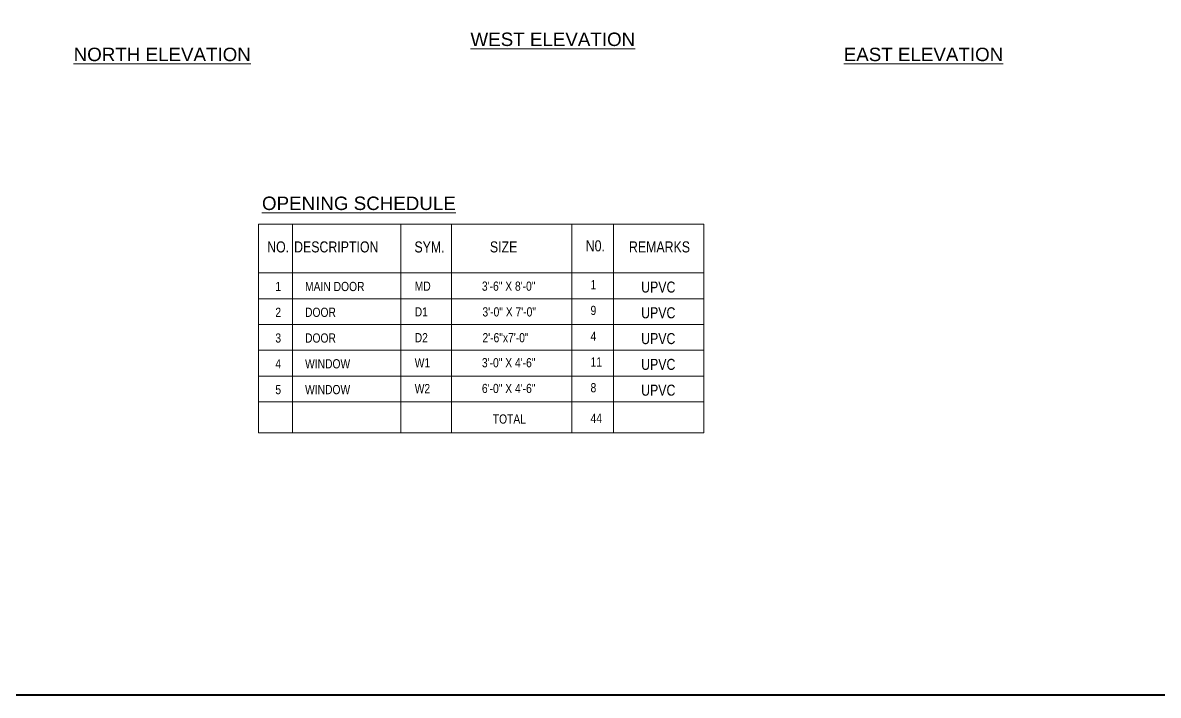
# Model space of a CAD drawing. Header units: inches. Extents: x 141029 to 166402, y -23568 to -18036.
# Drawn here: x 149937 to 151628, y -23568 to -22566 of the extents above; entities that cross this region are included whole.
import ezdxf

# ---------------------------------------------------------------- set-up
doc = ezdxf.new("R2010")
doc.units = ezdxf.units.IN
doc.header["$LTSCALE"] = 0.5
doc.header["$MEASUREMENT"] = 0
for name, color, linetype, lineweight in [('annotate', 7, 'Continuous', 9), ('Text-100.w', 254, 'Continuous', 9), ('wall', 1, 'Continuous', 40)]:
    doc.layers.add(name, color=color, linetype=linetype, lineweight=lineweight)
doc.styles.add('arial', font='arial.ttf')
doc.styles.add('DIM', font='arial.ttf', dxfattribs={"width": 0.8})

msp = doc.modelspace()

# ---------------------------------------------------------------- linework, layer by layer
at = {"layer": 'annotate'}
for p, q in [((150288.3, -22866), (150288.3, -23176.8)), ((150288.3, -22866), (150951.5, -22866)), ((150338.8, -22866), (150338.8, -23176.8)), ((150500.3, -22866), (150500.3, -23176.8)), ((150575.6, -22866), (150575.6, -23176.8)), ((150755, -22866), (150755, -23176.8)), ((150817.1, -22866), (150817.1, -23176.8)), ((150951.5, -22866), (150951.5, -23176.8)), ((150288.3, -22938.8), (150951.5, -22938.8)), ((150288.3, -22977.1), (150951.5, -22977.1)), ((150288.3, -23015.5), (150951.5, -23015.5)), ((150288.3, -23053.9), (150951.5, -23053.9)), ((150288.3, -23092.3), (150951.5, -23092.3)), ((150288.3, -23130.6), (150951.5, -23130.6)), ((150288.3, -23176.8), (150951.5, -23176.8))]:
    msp.add_line(p, q, dxfattribs=at)
at = {"layer": 'wall'}
msp.add_lwpolyline([(148612.2, -21209.9), (153617.8, -21209.9), (153617.8, -23567.6), (148612.2, -23567.6)], close=True, dxfattribs=at)

# ---------------------------------------------------------------- texts
at = {"layer": 'annotate', "style": 'DIM'}
for s, insert, char_height, attachment_point in [('NO.', (150301.1, -22891.8), 16.45, 1), ('{\\fArial|b0|i0|c0|p34;DESCRIPTION}', (150341.2, -22891.8), 16.448, 1), ('{\\fArial|b0|i0|c0|p34;SYM.}', (150520.4, -22891.9), 16.448, 1), ('{\\fArial|b0|i0|c0|p34;SIZE}', (150632.8, -22891.8), 16.448, 1), ('{\\fArial|b0|i0|c0|p34;N0.}', (150775.5, -22890.2), 16.448, 1), ('{\\fArial|b0|i0|c0|p34;REMARKS}', (150839.9, -22891.8), 16.448, 1), ('1', (150782.7, -22949.3), 13.7, 1), ('{\\fArial|b0|i0|c0|p34;1}', (150313.3, -22952.1), 13.706, 1), ('MAIN DOOR ', (150357.5, -22952.1), 13.71, 1), ('MD', (150520.8, -22951.6), 13.71, 1), ('3\'-6" X 8\'-0"', (150620.9, -22951.6), 13.706, 1), ('UPVC', (150858, -22951.6), 16.45, 1), ('{\\fArial|b0|i0|c0|p34;2}', (150313.3, -22990.5), 13.706, 1), ('{\\fArial|b0|i0|c0|p34;DOOR }', (150357.5, -22990.5), 13.706, 1), ('D1', (150520.8, -22989.9), 13.71, 1), ('3\'-0" X 7\'-0"', (150621.7, -22989.9), 13.706, 1), ('9', (150782.7, -22987.7), 13.7, 1), ('UPVC', (150858, -22989.9), 16.45, 1), ('{\\fArial|b0|i0|c0|p34;3}', (150313.3, -23028.8), 13.706, 1), ('{\\fArial|b0|i0|c0|p34;DOOR }', (150357.5, -23028.8), 13.706, 1), ('D2', (150520.8, -23028.3), 13.71, 1), ('2\'-6"x7\'-0"', (150621.7, -23028.3), 13.706, 1), ('UPVC', (150858, -23028.3), 16.45, 1), ('{\\fArial|b0|i0|c0|p34;4}', (150313.3, -23067.2), 13.706, 1), ('WINDOW ', (150357.5, -23067.2), 13.71, 1), ('W1', (150520.8, -23079.5), 13.71, 7), ('3\'-0" X 4\'-6"', (150620.9, -23079.5), 13.706, 7), ('11', (150782.7, -23064.5), 13.71, 1), ('UPVC', (150858, -23066.7), 16.45, 1), ('{\\fArial|b0|i0|c0|p34;5}', (150313.3, -23105.6), 13.706, 1), ('WINDOW ', (150357.5, -23105.6), 13.71, 1), ('W2', (150520.8, -23117.8), 13.71, 7), ('6\'-0" X 4\'-6"', (150620.9, -23117.8), 13.706, 7), ('UPVC', (150858, -23105.1), 16.45, 1), ('TOTAL', (150637.1, -23149.4), 13.71, 1)]:
    msp.add_mtext(s, dxfattribs=dict(at, insert=insert, char_height=char_height, attachment_point=attachment_point))
at = {"layer": 'annotate', "attachment_point": 1, "style": 'DIM'}
for s, insert, char_height, width in [('4', (150782.7, -23026.1), 13.7, 14.563), ('8', (150782.7, -23102.8), 13.7, 7.263), ('44', (150782.7, -23148.3), 13.71, 4.039)]:
    msp.add_mtext(s, dxfattribs=dict(at, insert=insert, char_height=char_height, width=width))
at = {"layer": 'Text-100.w', "char_height": 20, "attachment_point": 2, "style": 'arial'}
for s, insert in [('{\\LWEST ELEVATION}', (150726.5, -22580.9)), ('{\\LNORTH ELEVATION}', (150144.8, -22603.4)), ('{\\LEAST ELEVATION}', (151278.5, -22603.4))]:
    msp.add_mtext_dynamic_manual_height_columns(s, width=940.971, gutter_width=100, heights=[0], dxfattribs=dict(at, insert=insert))
at = {"layer": 'Text-100.w', "insert": (150437.7, -22825.1), "char_height": 20, "width": 940.971, "attachment_point": 2, "style": 'arial'}
msp.add_mtext('{\\LOPENING SCHEDULE}', dxfattribs=at)

doc.saveas('drawing.dxf')
